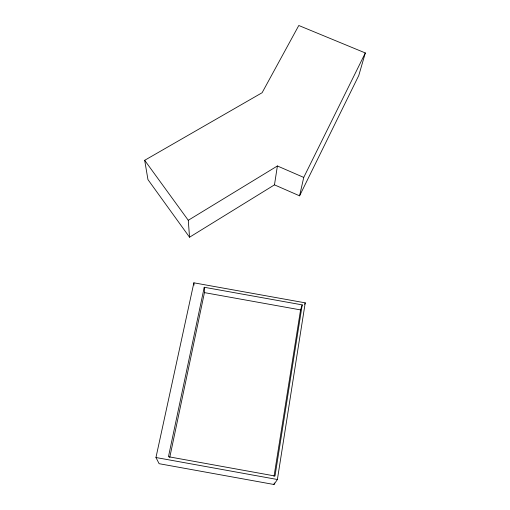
<?xml version="1.0" encoding="UTF-8"?>
<svg xmlns="http://www.w3.org/2000/svg" width="510" height="510" viewBox="0 0 510 510"><rect width="100%" height="100%" fill="white"/><g stroke="black" fill="none" stroke-linecap="round" stroke-linejoin="round"><path stroke-width="0.76" d="M274.476 184.856L277.395 165.973L303.743 177.41L299.587 195.834L274.476 184.856L189.541 237.22L147.957 179.609L144.681 160.299L262.108 92.731L298.79 25.5L365.319 52.957L358.772 75.518L299.587 195.834M277.389 479.502L305.235 302.844L193.876 282.82L155.958 457.515L159.114 463.692L274.01 484.5L277.389 479.502L155.958 457.515M302.213 304.878L274.998 476.008L168.459 456.718L204.249 287.264L302.213 304.878L300.562 309.908L274.017 476.404M274.01 484.5L274.259 482.925M169.728 457.521L204.446 292.619L204.249 287.264M304.738 304.33L305.235 302.844M303.743 177.41L365.319 52.957M189.541 237.22L188.273 220.288L277.395 165.973M204.446 292.619L300.562 309.908M144.681 160.299L188.273 220.288M193.876 282.82L194.042 285.09"/></g></svg>
